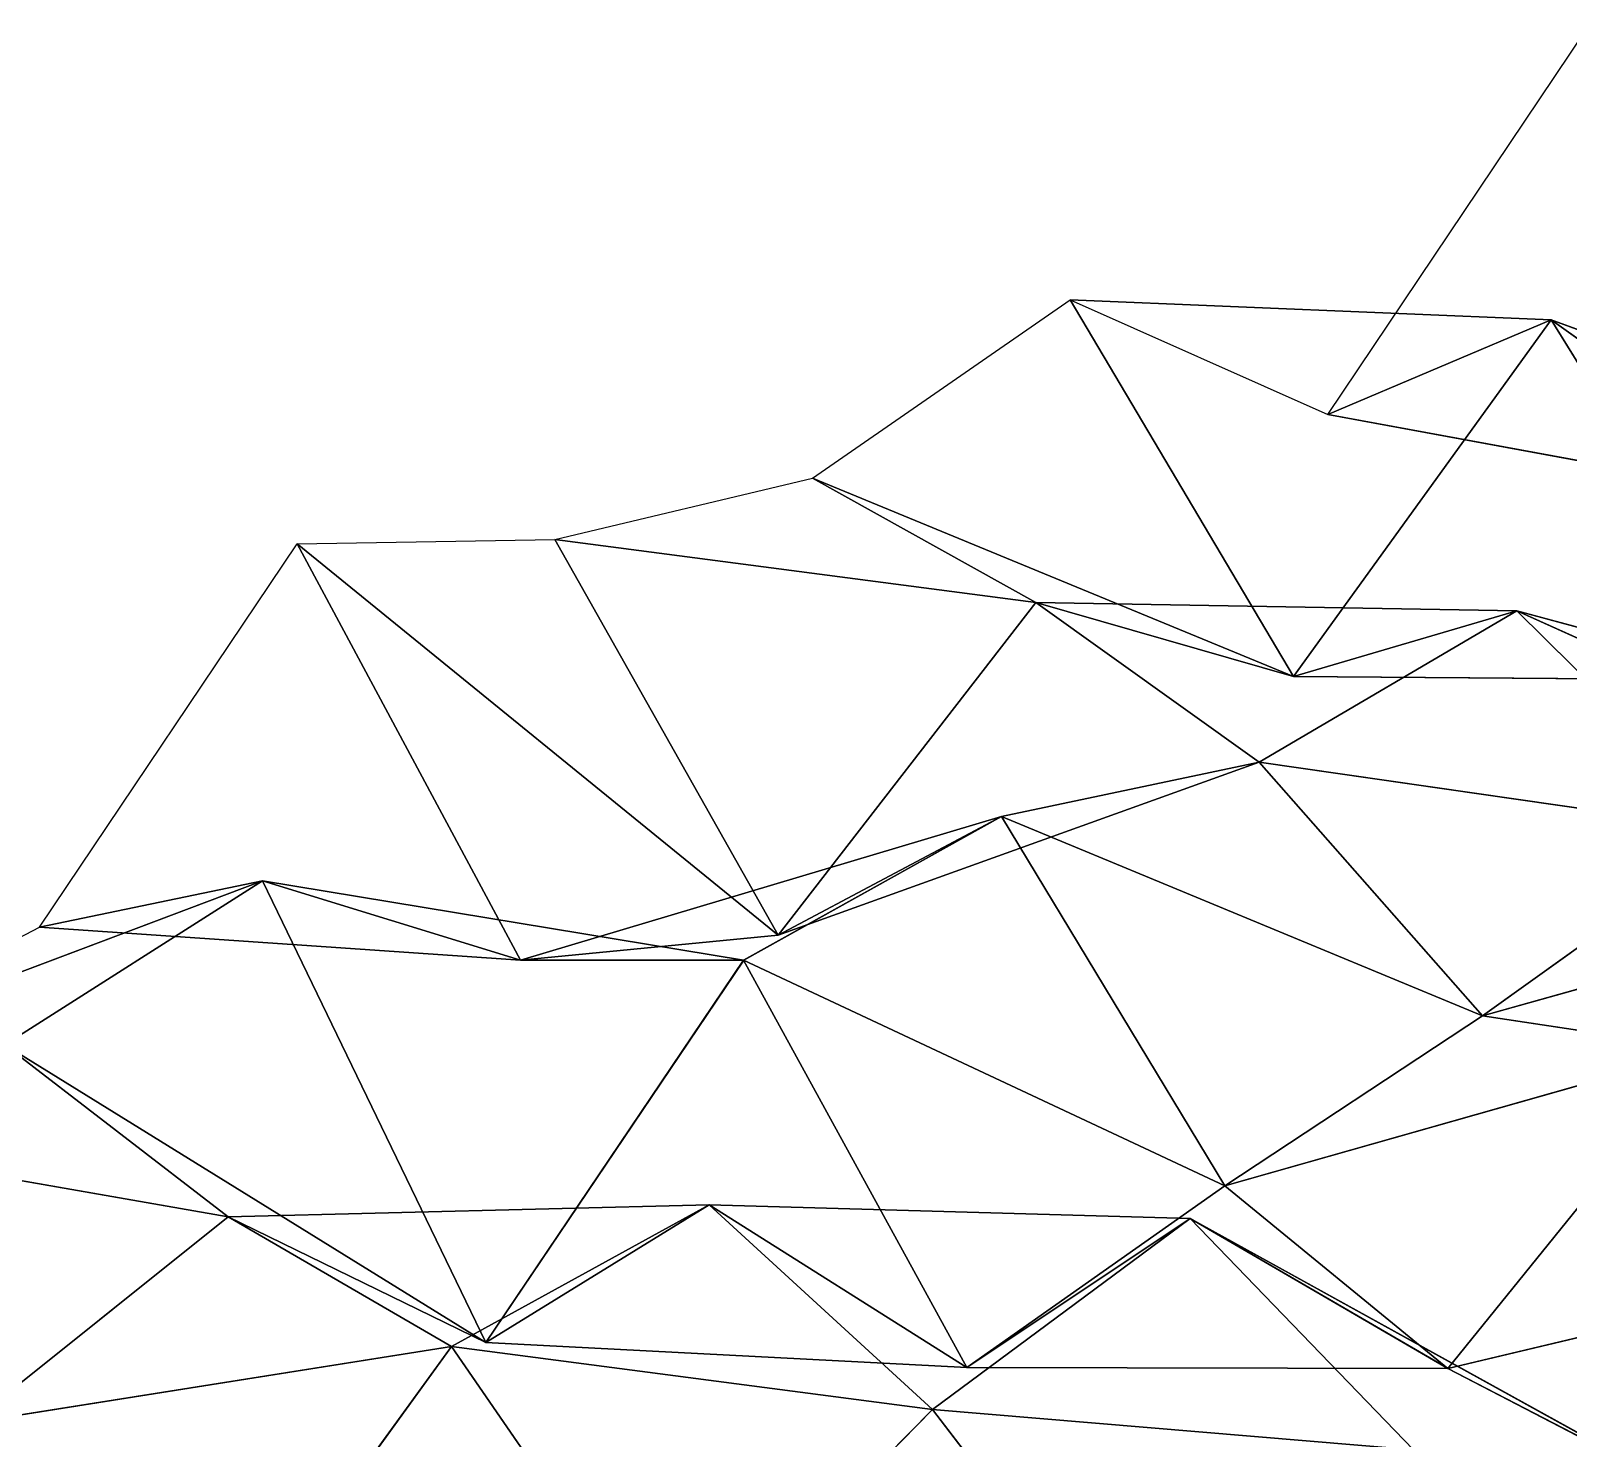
# Model space of a CAD drawing. Header units: metres. Extents: x -3703 to 431, y -1555 to 134.
# Drawn here: x -1543.3 to -1463.3, y -607.1 to -533.8 of the extents above; entities that cross this region are included whole.
import ezdxf

# ---------------------------------------------------------------- set-up
doc = ezdxf.new("R2010")
doc.units = ezdxf.units.M

msp = doc.modelspace()

# ---------------------------------------------------------------- linework, layer by layer
for p, q in [((-1475.8049, -553.8126, -3358.9214), (-1462.3885, -533.8319, -3335.8936)), ((-1502.6377, -557.1328, -3413.17), (-1489.2213, -547.8434, -3387.7515)), ((-1464.1774, -548.89026, -3400.3486), (-1489.2213, -547.8434, -3387.7515)), ((-1489.2213, -547.8434, -3387.7515), (-1475.8049, -553.8126, -3358.9214)), ((-1489.2213, -547.8434, -3387.7515), (-1477.5938, -567.4569, -3423.6926)), ((-1477.5938, -567.4569, -3423.6926), (-1489.2213, -547.8434, -3387.7515)), ((-1489.2213, -547.8434, -3387.7515), (-1464.1774, -548.89026, -3400.3486)), ((-1464.1774, -548.89026, -3400.3486), (-1477.5938, -567.4569, -3423.6926)), ((-1477.5938, -567.4569, -3423.6926), (-1464.1774, -548.89026, -3400.3486)), ((-1475.8049, -553.8126, -3358.9214), (-1464.1774, -548.89026, -3400.3486)), ((-1464.1774, -548.89026, -3400.3486), (-1475.8049, -553.8126, -3358.9214)), ((-1450.761, -558.4248, -3370.7214), (-1464.1774, -548.89026, -3400.3486)), ((-1439.1334, -558.0038, -3411.142), (-1464.1774, -548.89026, -3400.3486)), ((-1464.1774, -548.89026, -3400.3486), (-1450.761, -558.4248, -3370.7214)), ((-1464.1774, -548.89026, -3400.3486), (-1452.5498, -567.6531, -3436.48)), ((-1452.5498, -567.6531, -3436.48), (-1464.1774, -548.89026, -3400.3486)), ((-1464.1774, -548.89026, -3400.3486), (-1439.1334, -558.0038, -3411.142)), ((-1450.761, -558.4248, -3370.7214), (-1475.8049, -553.8126, -3358.9214)), ((-1475.8049, -553.8126, -3358.9214), (-1450.761, -558.4248, -3370.7214)), ((-1516.0542, -560.3269, -3439.9512), (-1502.6377, -557.1328, -3413.17)), ((-1477.5938, -567.4569, -3423.6926), (-1502.6377, -557.1328, -3413.17)), ((-1502.6377, -557.1328, -3413.17), (-1491.0103, -563.6017, -3452.05)), ((-1491.0103, -563.6017, -3452.05), (-1502.6377, -557.1328, -3413.17)), ((-1502.6377, -557.1328, -3413.17), (-1477.5938, -567.4569, -3423.6926)), ((-1529.4706, -560.5563, -3467.3953), (-1516.0542, -560.3269, -3439.9512)), ((-1491.0103, -563.6017, -3452.05), (-1516.0542, -560.3269, -3439.9512)), ((-1516.0542, -560.3269, -3439.9512), (-1504.4266, -580.9215, -3475.6729)), ((-1504.4266, -580.9215, -3475.6729), (-1516.0542, -560.3269, -3439.9512)), ((-1516.0542, -560.3269, -3439.9512), (-1491.0103, -563.6017, -3452.05)), ((-1542.887, -580.504, -3490.4302), (-1529.4706, -560.5563, -3467.3953)), ((-1504.4266, -580.9215, -3475.6729), (-1529.4706, -560.5563, -3467.3953)), ((-1529.4706, -560.5563, -3467.3953), (-1517.843, -582.22473, -3502.8767)), ((-1517.843, -582.22473, -3502.8767), (-1529.4706, -560.5563, -3467.3953)), ((-1529.4706, -560.5563, -3467.3953), (-1504.4266, -580.9215, -3475.6729)), ((-1491.0103, -563.6017, -3452.05), (-1504.4266, -580.9215, -3475.6729)), ((-1504.4266, -580.9215, -3475.6729), (-1491.0103, -563.6017, -3452.05)), ((-1477.5938, -567.4569, -3423.6926), (-1491.0103, -563.6017, -3452.05)), ((-1465.9663, -564.0399, -3464.7832), (-1491.0103, -563.6017, -3452.05)), ((-1491.0103, -563.6017, -3452.05), (-1477.5938, -567.4569, -3423.6926)), ((-1491.0103, -563.6017, -3452.05), (-1479.3827, -571.91113, -3490.5188)), ((-1479.3827, -571.91113, -3490.5188), (-1491.0103, -563.6017, -3452.05)), ((-1491.0103, -563.6017, -3452.05), (-1465.9663, -564.0399, -3464.7832)), ((-1465.9663, -564.0399, -3464.7832), (-1479.3827, -571.91113, -3490.5188)), ((-1479.3827, -571.91113, -3490.5188), (-1465.9663, -564.0399, -3464.7832)), ((-1477.5938, -567.4569, -3423.6926), (-1465.9663, -564.0399, -3464.7832)), ((-1465.9663, -564.0399, -3464.7832), (-1477.5938, -567.4569, -3423.6926)), ((-1452.5498, -567.6531, -3436.48), (-1465.9663, -564.0399, -3464.7832)), ((-1440.9224, -575.286, -3475.0999), (-1465.9663, -564.0399, -3464.7832)), ((-1465.9663, -564.0399, -3464.7832), (-1452.5498, -567.6531, -3436.48)), ((-1465.9663, -564.0399, -3464.7832), (-1454.3387, -575.53564, -3502.5396)), ((-1454.3387, -575.53564, -3502.5396), (-1465.9663, -564.0399, -3464.7832)), ((-1465.9663, -564.0399, -3464.7832), (-1440.9224, -575.286, -3475.0999)), ((-1452.5498, -567.6531, -3436.48), (-1477.5938, -567.4569, -3423.6926)), ((-1477.5938, -567.4569, -3423.6926), (-1452.5498, -567.6531, -3436.48)), ((-1479.3827, -571.91113, -3490.5188), (-1504.4266, -580.9215, -3475.6729)), ((-1504.4266, -580.9215, -3475.6729), (-1479.3827, -571.91113, -3490.5188)), ((-1479.3827, -571.91113, -3490.5188), (-1492.7991, -574.7461, -3517.3801)), ((-1492.7991, -574.7461, -3517.3801), (-1479.3827, -571.91113, -3490.5188)), ((-1454.3387, -575.53564, -3502.5396), (-1479.3827, -571.91113, -3490.5188)), ((-1479.3827, -571.91113, -3490.5188), (-1467.7551, -585.12805, -3527.89)), ((-1467.7551, -585.12805, -3527.89), (-1479.3827, -571.91113, -3490.5188)), ((-1479.3827, -571.91113, -3490.5188), (-1454.3387, -575.53564, -3502.5396)), ((-1492.7991, -574.7461, -3517.3801), (-1517.843, -582.22473, -3502.8767)), ((-1517.843, -582.22473, -3502.8767), (-1492.7991, -574.7461, -3517.3801)), ((-1492.7991, -574.7461, -3517.3801), (-1506.2155, -582.2212, -3543.2043)), ((-1506.2155, -582.2212, -3543.2043), (-1492.7991, -574.7461, -3517.3801)), ((-1504.4266, -580.9215, -3475.6729), (-1492.7991, -574.7461, -3517.3801)), ((-1492.7991, -574.7461, -3517.3801), (-1504.4266, -580.9215, -3475.6729)), ((-1467.7551, -585.12805, -3527.89), (-1492.7991, -574.7461, -3517.3801)), ((-1492.7991, -574.7461, -3517.3801), (-1481.1715, -593.973, -3553.4077)), ((-1481.1715, -593.973, -3553.4077), (-1492.7991, -574.7461, -3517.3801)), ((-1492.7991, -574.7461, -3517.3801), (-1467.7551, -585.12805, -3527.89)), ((-1454.3387, -575.53564, -3502.5396), (-1467.7551, -585.12805, -3527.89)), ((-1467.7551, -585.12805, -3527.89), (-1454.3387, -575.53564, -3502.5396)), ((-1531.2594, -578.09985, -3531.2947), (-1556.3033, -587.5305, -3516.3547)), ((-1556.3033, -587.5305, -3516.3547), (-1531.2594, -578.09985, -3531.2947)), ((-1531.2594, -578.09985, -3531.2947), (-1544.6758, -586.6389, -3556.8806)), ((-1544.6758, -586.6389, -3556.8806), (-1531.2594, -578.09985, -3531.2947)), ((-1542.887, -580.504, -3490.4302), (-1531.2594, -578.09985, -3531.2947)), ((-1531.2594, -578.09985, -3531.2947), (-1542.887, -580.504, -3490.4302)), ((-1517.843, -582.22473, -3502.8767), (-1531.2594, -578.09985, -3531.2947)), ((-1506.2155, -582.2212, -3543.2043), (-1531.2594, -578.09985, -3531.2947)), ((-1531.2594, -578.09985, -3531.2947), (-1517.843, -582.22473, -3502.8767)), ((-1531.2594, -578.09985, -3531.2947), (-1519.6318, -602.14, -3566.2456)), ((-1519.6318, -602.14, -3566.2456), (-1531.2594, -578.09985, -3531.2947)), ((-1531.2594, -578.09985, -3531.2947), (-1506.2155, -582.2212, -3543.2043)), ((-1442.711, -578.10156, -3542.2922), (-1467.7551, -585.12805, -3527.89)), ((-1467.7551, -585.12805, -3527.89), (-1442.711, -578.10156, -3542.2922)), ((-1556.3033, -587.5305, -3516.3547), (-1542.887, -580.504, -3490.4302)), ((-1517.843, -582.22473, -3502.8767), (-1542.887, -580.504, -3490.4302)), ((-1542.887, -580.504, -3490.4302), (-1517.843, -582.22473, -3502.8767)), ((-1504.4266, -580.9215, -3475.6729), (-1517.843, -582.22473, -3502.8767)), ((-1517.843, -582.22473, -3502.8767), (-1504.4266, -580.9215, -3475.6729)), ((-1506.2155, -582.2212, -3543.2043), (-1519.6318, -602.14, -3566.2456)), ((-1519.6318, -602.14, -3566.2456), (-1506.2155, -582.2212, -3543.2043)), ((-1517.843, -582.22473, -3502.8767), (-1506.2155, -582.2212, -3543.2043)), ((-1506.2155, -582.2212, -3543.2043), (-1517.843, -582.22473, -3502.8767)), ((-1481.1715, -593.973, -3553.4077), (-1506.2155, -582.2212, -3543.2043)), ((-1506.2155, -582.2212, -3543.2043), (-1494.5879, -603.43726, -3578.7869)), ((-1494.5879, -603.43726, -3578.7869), (-1506.2155, -582.2212, -3543.2043)), ((-1506.2155, -582.2212, -3543.2043), (-1481.1715, -593.973, -3553.4077)), ((-1467.7551, -585.12805, -3527.89), (-1481.1715, -593.973, -3553.4077)), ((-1481.1715, -593.973, -3553.4077), (-1467.7551, -585.12805, -3527.89)), ((-1467.7551, -585.12805, -3527.89), (-1456.1274, -586.871, -3567.827)), ((-1456.1274, -586.871, -3567.827), (-1467.7551, -585.12805, -3527.89)), ((-1519.6318, -602.14, -3566.2456), (-1544.6758, -586.6389, -3556.8806)), ((-1544.6758, -586.6389, -3556.8806), (-1533.0483, -595.5902, -3595.2058)), ((-1533.0483, -595.5902, -3595.2058), (-1544.6758, -586.6389, -3556.8806)), ((-1544.6758, -586.6389, -3556.8806), (-1519.6318, -602.14, -3566.2456)), ((-1456.1274, -586.871, -3567.827), (-1481.1715, -593.973, -3553.4077)), ((-1481.1715, -593.973, -3553.4077), (-1456.1274, -586.871, -3567.827)), ((-1456.1274, -586.871, -3567.827), (-1469.5438, -603.48303, -3591.6077)), ((-1469.5438, -603.48303, -3591.6077), (-1456.1274, -586.871, -3567.827)), ((-1533.0483, -595.5902, -3595.2058), (-1558.0923, -591.2114, -3583.3538)), ((-1558.0923, -591.2114, -3583.3538), (-1533.0483, -595.5902, -3595.2058)), ((-1481.1715, -593.973, -3553.4077), (-1494.5879, -603.43726, -3578.7869)), ((-1494.5879, -603.43726, -3578.7869), (-1481.1715, -593.973, -3553.4077)), ((-1481.1715, -593.973, -3553.4077), (-1469.5438, -603.48303, -3591.6077)), ((-1469.5438, -603.48303, -3591.6077), (-1481.1715, -593.973, -3553.4077)), ((-1508.0044, -594.9679, -3608.1763), (-1533.0483, -595.5902, -3595.2058)), ((-1533.0483, -595.5902, -3595.2058), (-1508.0044, -594.9679, -3608.1763)), ((-1508.0044, -594.9679, -3608.1763), (-1521.4208, -602.3508, -3634.0208)), ((-1521.4208, -602.3508, -3634.0208), (-1508.0044, -594.9679, -3608.1763)), ((-1519.6318, -602.14, -3566.2456), (-1508.0044, -594.9679, -3608.1763)), ((-1508.0044, -594.9679, -3608.1763), (-1519.6318, -602.14, -3566.2456)), ((-1494.5879, -603.43726, -3578.7869), (-1508.0044, -594.9679, -3608.1763)), ((-1482.9603, -595.6753, -3620.849), (-1508.0044, -594.9679, -3608.1763)), ((-1508.0044, -594.9679, -3608.1763), (-1494.5879, -603.43726, -3578.7869)), ((-1508.0044, -594.9679, -3608.1763), (-1496.3767, -605.63196, -3646.1182)), ((-1496.3767, -605.63196, -3646.1182), (-1508.0044, -594.9679, -3608.1763)), ((-1508.0044, -594.9679, -3608.1763), (-1482.9603, -595.6753, -3620.849)), ((-1533.0483, -595.5902, -3595.2058), (-1546.4647, -606.3115, -3620.3037)), ((-1546.4647, -606.3115, -3620.3037), (-1533.0483, -595.5902, -3595.2058)), ((-1519.6318, -602.14, -3566.2456), (-1533.0483, -595.5902, -3595.2058)), ((-1533.0483, -595.5902, -3595.2058), (-1519.6318, -602.14, -3566.2456)), ((-1533.0483, -595.5902, -3595.2058), (-1521.4208, -602.3508, -3634.0208)), ((-1521.4208, -602.3508, -3634.0208), (-1533.0483, -595.5902, -3595.2058)), ((-1482.9603, -595.6753, -3620.849), (-1496.3767, -605.63196, -3646.1182)), ((-1496.3767, -605.63196, -3646.1182), (-1482.9603, -595.6753, -3620.849)), ((-1494.5879, -603.43726, -3578.7869), (-1482.9603, -595.6753, -3620.849)), ((-1482.9603, -595.6753, -3620.849), (-1494.5879, -603.43726, -3578.7869)), ((-1469.5438, -603.48303, -3591.6077), (-1482.9603, -595.6753, -3620.849)), ((-1457.9164, -609.5299, -3630.5825), (-1482.9603, -595.6753, -3620.849)), ((-1482.9603, -595.6753, -3620.849), (-1469.5438, -603.48303, -3591.6077)), ((-1482.9603, -595.6753, -3620.849), (-1471.3328, -607.7174, -3658.4832)), ((-1471.3328, -607.7174, -3658.4832), (-1482.9603, -595.6753, -3620.849)), ((-1482.9603, -595.6753, -3620.849), (-1457.9164, -609.5299, -3630.5825)), ((-1444.4999, -597.5419, -3605.7673), (-1469.5438, -603.48303, -3591.6077)), ((-1469.5438, -603.48303, -3591.6077), (-1444.4999, -597.5419, -3605.7673)), ((-1521.4208, -602.3508, -3634.0208), (-1546.4647, -606.3115, -3620.3037)), ((-1546.4647, -606.3115, -3620.3037), (-1521.4208, -602.3508, -3634.0208)), ((-1521.4208, -602.3508, -3634.0208), (-1534.8372, -620.834, -3657.3833)), ((-1534.8372, -620.834, -3657.3833), (-1521.4208, -602.3508, -3634.0208)), ((-1496.3767, -605.63196, -3646.1182), (-1521.4208, -602.3508, -3634.0208)), ((-1521.4208, -602.3508, -3634.0208), (-1509.7931, -619.2377, -3670.5715)), ((-1509.7931, -619.2377, -3670.5715), (-1521.4208, -602.3508, -3634.0208)), ((-1521.4208, -602.3508, -3634.0208), (-1496.3767, -605.63196, -3646.1182)), ((-1494.5879, -603.43726, -3578.7869), (-1519.6318, -602.14, -3566.2456)), ((-1519.6318, -602.14, -3566.2456), (-1494.5879, -603.43726, -3578.7869)), ((-1469.5438, -603.48303, -3591.6077), (-1494.5879, -603.43726, -3578.7869)), ((-1494.5879, -603.43726, -3578.7869), (-1469.5438, -603.48303, -3591.6077)), ((-1469.5438, -603.48303, -3591.6077), (-1457.9164, -609.5299, -3630.5825)), ((-1457.9164, -609.5299, -3630.5825), (-1469.5438, -603.48303, -3591.6077)), ((-1496.3767, -605.63196, -3646.1182), (-1509.7931, -619.2377, -3670.5715)), ((-1509.7931, -619.2377, -3670.5715), (-1496.3767, -605.63196, -3646.1182)), ((-1471.3328, -607.7174, -3658.4832), (-1496.3767, -605.63196, -3646.1182)), ((-1496.3767, -605.63196, -3646.1182), (-1484.7491, -620.79236, -3683.055)), ((-1484.7491, -620.79236, -3683.055), (-1496.3767, -605.63196, -3646.1182)), ((-1496.3767, -605.63196, -3646.1182), (-1471.3328, -607.7174, -3658.4832))]:
    msp.add_line(p, q)
for points in [[(-1462.3885, -533.8319, -3335.8936), (-1450.761, -558.4248, -3370.7214), (-1475.8049, -553.8126, -3358.9214), (-1475.8048, -553.8125, -3358.9214)], [(-1489.2213, -547.8434, -3387.7515), (-1477.5938, -567.4569, -3423.6926), (-1502.6377, -557.1328, -3413.17), (-1502.6376, -557.1327, -3413.17)], [(-1475.8049, -553.8126, -3358.9214), (-1464.1774, -548.89026, -3400.3486), (-1489.2213, -547.8434, -3387.7515), (-1489.2212, -547.84326, -3387.7515)], [(-1477.5938, -567.4569, -3423.6926), (-1489.2213, -547.8434, -3387.7515), (-1464.1774, -548.89026, -3400.3486), (-1464.1772, -548.89014, -3400.3486)], [(-1464.1774, -548.89026, -3400.3486), (-1452.5498, -567.6531, -3436.48), (-1477.5938, -567.4569, -3423.6926), (-1477.5936, -567.4568, -3423.6926)], [(-1464.1774, -548.89026, -3400.3486), (-1475.8049, -553.8126, -3358.9214), (-1450.761, -558.4248, -3370.7214), (-1450.7609, -558.4247, -3370.7214)], [(-1450.761, -558.4248, -3370.7214), (-1439.1334, -558.0038, -3411.142), (-1464.1774, -548.89026, -3400.3486), (-1464.1772, -548.89014, -3400.3486)], [(-1452.5498, -567.6531, -3436.48), (-1464.1774, -548.89026, -3400.3486), (-1439.1334, -558.0038, -3411.142), (-1439.1333, -558.00366, -3411.142)], [(-1502.6377, -557.1328, -3413.17), (-1491.0103, -563.6017, -3452.05), (-1516.0542, -560.3269, -3439.9512), (-1516.0541, -560.3268, -3439.9512)], [(-1491.0103, -563.6017, -3452.05), (-1502.6377, -557.1328, -3413.17), (-1477.5938, -567.4569, -3423.6926), (-1477.5936, -567.4568, -3423.6926)], [(-1516.0542, -560.3269, -3439.9512), (-1504.4266, -580.9215, -3475.6729), (-1529.4706, -560.5563, -3467.3953), (-1529.4705, -560.55615, -3467.3953)], [(-1504.4266, -580.9215, -3475.6729), (-1516.0542, -560.3269, -3439.9512), (-1491.0103, -563.6017, -3452.05), (-1491.0101, -563.60156, -3452.05)], [(-1529.4706, -560.5563, -3467.3953), (-1517.843, -582.22473, -3502.8767), (-1542.887, -580.504, -3490.4302), (-1542.8868, -580.5039, -3490.4302)], [(-1517.843, -582.22473, -3502.8767), (-1529.4706, -560.5563, -3467.3953), (-1504.4266, -580.9215, -3475.6729), (-1504.4265, -580.9214, -3475.6729)], [(-1491.0103, -563.6017, -3452.05), (-1479.3827, -571.91113, -3490.5188), (-1504.4266, -580.9215, -3475.6729), (-1504.4265, -580.9214, -3475.6729)], [(-1477.5938, -567.4569, -3423.6926), (-1465.9663, -564.0399, -3464.7832), (-1491.0103, -563.6017, -3452.05), (-1491.0101, -563.60156, -3452.05)], [(-1479.3827, -571.91113, -3490.5188), (-1491.0103, -563.6017, -3452.05), (-1465.9663, -564.0399, -3464.7832), (-1465.9662, -564.0398, -3464.7832)], [(-1465.9663, -564.0399, -3464.7832), (-1454.3387, -575.53564, -3502.5396), (-1479.3827, -571.91113, -3490.5188), (-1479.3826, -571.911, -3490.5188)], [(-1465.9663, -564.0399, -3464.7832), (-1477.5938, -567.4569, -3423.6926), (-1452.5498, -567.6531, -3436.48), (-1452.5497, -567.65295, -3436.48)], [(-1452.5498, -567.6531, -3436.48), (-1440.9224, -575.286, -3475.0999), (-1465.9663, -564.0399, -3464.7832), (-1465.9662, -564.0398, -3464.7832)], [(-1454.3387, -575.53564, -3502.5396), (-1465.9663, -564.0399, -3464.7832), (-1440.9224, -575.286, -3475.0999), (-1440.9222, -575.2859, -3475.0999)], [(-1492.7991, -574.7461, -3517.3801), (-1504.4266, -580.9215, -3475.6729), (-1479.3827, -571.91113, -3490.5188), (-1479.3826, -571.911, -3490.5188)], [(-1479.3827, -571.91113, -3490.5188), (-1467.7551, -585.12805, -3527.89), (-1492.7991, -574.7461, -3517.3801), (-1492.799, -574.746, -3517.3801)], [(-1467.7551, -585.12805, -3527.89), (-1479.3827, -571.91113, -3490.5188), (-1454.3387, -575.53564, -3502.5396), (-1454.3386, -575.5355, -3502.5396)], [(-1506.2155, -582.2212, -3543.2043), (-1517.843, -582.22473, -3502.8767), (-1492.7991, -574.7461, -3517.3801), (-1492.799, -574.746, -3517.3801)], [(-1504.4266, -580.9215, -3475.6729), (-1492.7991, -574.7461, -3517.3801), (-1517.843, -582.22473, -3502.8767), (-1517.8429, -582.2246, -3502.8767)], [(-1492.7991, -574.7461, -3517.3801), (-1481.1715, -593.973, -3553.4077), (-1506.2155, -582.2212, -3543.2043), (-1506.2153, -582.22107, -3543.2043)], [(-1481.1715, -593.973, -3553.4077), (-1492.7991, -574.7461, -3517.3801), (-1467.7551, -585.12805, -3527.89), (-1467.755, -585.1279, -3527.89)], [(-1454.3387, -575.53564, -3502.5396), (-1442.711, -578.10156, -3542.2922), (-1467.7551, -585.12805, -3527.89), (-1467.755, -585.1279, -3527.89)], [(-1544.6758, -586.6389, -3556.8806), (-1556.3033, -587.5305, -3516.3547), (-1531.2594, -578.09985, -3531.2947), (-1531.2593, -578.09973, -3531.2947)], [(-1542.887, -580.504, -3490.4302), (-1531.2594, -578.09985, -3531.2947), (-1556.3033, -587.5305, -3516.3547), (-1556.3032, -587.5304, -3516.3547)], [(-1531.2594, -578.09985, -3531.2947), (-1519.6318, -602.14, -3566.2456), (-1544.6758, -586.6389, -3556.8806), (-1544.6757, -586.6388, -3556.8806)], [(-1531.2594, -578.09985, -3531.2947), (-1542.887, -580.504, -3490.4302), (-1517.843, -582.22473, -3502.8767), (-1517.8429, -582.2246, -3502.8767)], [(-1517.843, -582.22473, -3502.8767), (-1506.2155, -582.2212, -3543.2043), (-1531.2594, -578.09985, -3531.2947), (-1531.2593, -578.09973, -3531.2947)], [(-1519.6318, -602.14, -3566.2456), (-1531.2594, -578.09985, -3531.2947), (-1506.2155, -582.2212, -3543.2043), (-1506.2153, -582.22107, -3543.2043)], [(-1456.1274, -586.871, -3567.827), (-1467.7551, -585.12805, -3527.89), (-1442.711, -578.10156, -3542.2922), (-1442.7109, -578.10144, -3542.2922)], [(-1506.2155, -582.2212, -3543.2043), (-1494.5879, -603.43726, -3578.7869), (-1519.6318, -602.14, -3566.2456), (-1519.6317, -602.1399, -3566.2456)], [(-1494.5879, -603.43726, -3578.7869), (-1506.2155, -582.2212, -3543.2043), (-1481.1715, -593.973, -3553.4077), (-1481.1714, -593.9729, -3553.4077)], [(-1467.7551, -585.12805, -3527.89), (-1456.1274, -586.871, -3567.827), (-1481.1715, -593.973, -3553.4077), (-1481.1714, -593.9729, -3553.4077)], [(-1544.6758, -586.6389, -3556.8806), (-1533.0483, -595.5902, -3595.2058), (-1558.0923, -591.2114, -3583.3538), (-1558.0922, -591.2113, -3583.3538)], [(-1533.0483, -595.5902, -3595.2058), (-1544.6758, -586.6389, -3556.8806), (-1519.6318, -602.14, -3566.2456), (-1519.6317, -602.1399, -3566.2456)], [(-1469.5438, -603.48303, -3591.6077), (-1481.1715, -593.973, -3553.4077), (-1456.1274, -586.871, -3567.827), (-1456.1273, -586.87085, -3567.827)], [(-1456.1274, -586.871, -3567.827), (-1444.4999, -597.5419, -3605.7673), (-1469.5438, -603.48303, -3591.6077), (-1469.5437, -603.4829, -3591.6077)], [(-1546.4647, -606.3115, -3620.3037), (-1558.0923, -591.2114, -3583.3538), (-1533.0483, -595.5902, -3595.2058), (-1533.0482, -595.5901, -3595.2058)], [(-1481.1715, -593.973, -3553.4077), (-1469.5438, -603.48303, -3591.6077), (-1494.5879, -603.43726, -3578.7869), (-1494.5878, -603.43713, -3578.7869)], [(-1521.4208, -602.3508, -3634.0208), (-1533.0483, -595.5902, -3595.2058), (-1508.0044, -594.9679, -3608.1763), (-1508.0043, -594.9678, -3608.1763)], [(-1519.6318, -602.14, -3566.2456), (-1508.0044, -594.9679, -3608.1763), (-1533.0483, -595.5902, -3595.2058), (-1533.0482, -595.5901, -3595.2058)], [(-1508.0044, -594.9679, -3608.1763), (-1496.3767, -605.63196, -3646.1182), (-1521.4208, -602.3508, -3634.0208), (-1521.4207, -602.3507, -3634.0208)], [(-1508.0044, -594.9679, -3608.1763), (-1519.6318, -602.14, -3566.2456), (-1494.5879, -603.43726, -3578.7869), (-1494.5878, -603.43713, -3578.7869)], [(-1494.5879, -603.43726, -3578.7869), (-1482.9603, -595.6753, -3620.849), (-1508.0044, -594.9679, -3608.1763), (-1508.0043, -594.9678, -3608.1763)], [(-1496.3767, -605.63196, -3646.1182), (-1508.0044, -594.9679, -3608.1763), (-1482.9603, -595.6753, -3620.849), (-1482.9602, -595.6752, -3620.849)], [(-1533.0483, -595.5902, -3595.2058), (-1521.4208, -602.3508, -3634.0208), (-1546.4647, -606.3115, -3620.3037), (-1546.4646, -606.3114, -3620.3037)], [(-1482.9603, -595.6753, -3620.849), (-1471.3328, -607.7174, -3658.4832), (-1496.3767, -605.63196, -3646.1182), (-1496.3766, -605.63184, -3646.1182)], [(-1482.9603, -595.6753, -3620.849), (-1494.5879, -603.43726, -3578.7869), (-1469.5438, -603.48303, -3591.6077), (-1469.5437, -603.4829, -3591.6077)], [(-1469.5438, -603.48303, -3591.6077), (-1457.9164, -609.5299, -3630.5825), (-1482.9603, -595.6753, -3620.849), (-1482.9602, -595.6752, -3620.849)], [(-1471.3328, -607.7174, -3658.4832), (-1482.9603, -595.6753, -3620.849), (-1457.9164, -609.5299, -3630.5825), (-1457.9163, -609.5298, -3630.5825)], [(-1457.9164, -609.5299, -3630.5825), (-1469.5438, -603.48303, -3591.6077), (-1444.4999, -597.5419, -3605.7673), (-1444.4998, -597.54175, -3605.7673)], [(-1534.8372, -620.834, -3657.3833), (-1546.4647, -606.3115, -3620.3037), (-1521.4208, -602.3508, -3634.0208), (-1521.4207, -602.3507, -3634.0208)], [(-1521.4208, -602.3508, -3634.0208), (-1509.7931, -619.2377, -3670.5715), (-1534.8372, -620.834, -3657.3833), (-1534.837, -620.83386, -3657.3833)], [(-1509.7931, -619.2377, -3670.5715), (-1521.4208, -602.3508, -3634.0208), (-1496.3767, -605.63196, -3646.1182), (-1496.3766, -605.63184, -3646.1182)], [(-1496.3767, -605.63196, -3646.1182), (-1484.7491, -620.79236, -3683.055), (-1509.7931, -619.2377, -3670.5715), (-1509.793, -619.23755, -3670.5715)], [(-1484.7491, -620.79236, -3683.055), (-1496.3767, -605.63196, -3646.1182), (-1471.3328, -607.7174, -3658.4832), (-1471.3326, -607.7173, -3658.4832)], [(-1546.4647, -606.3115, -3620.3037), (-1534.8372, -620.834, -3657.3833), (-1559.8811, -606.2903, -3647.8042), (-1559.881, -606.29016, -3647.8042)], [(-1548.2535, -627.9673, -3683.2837), (-1559.8811, -606.2903, -3647.8042), (-1534.8372, -620.834, -3657.3833), (-1534.837, -620.83386, -3657.3833)]]:
    msp.add_3dface(points)

doc.saveas('drawing.dxf')
